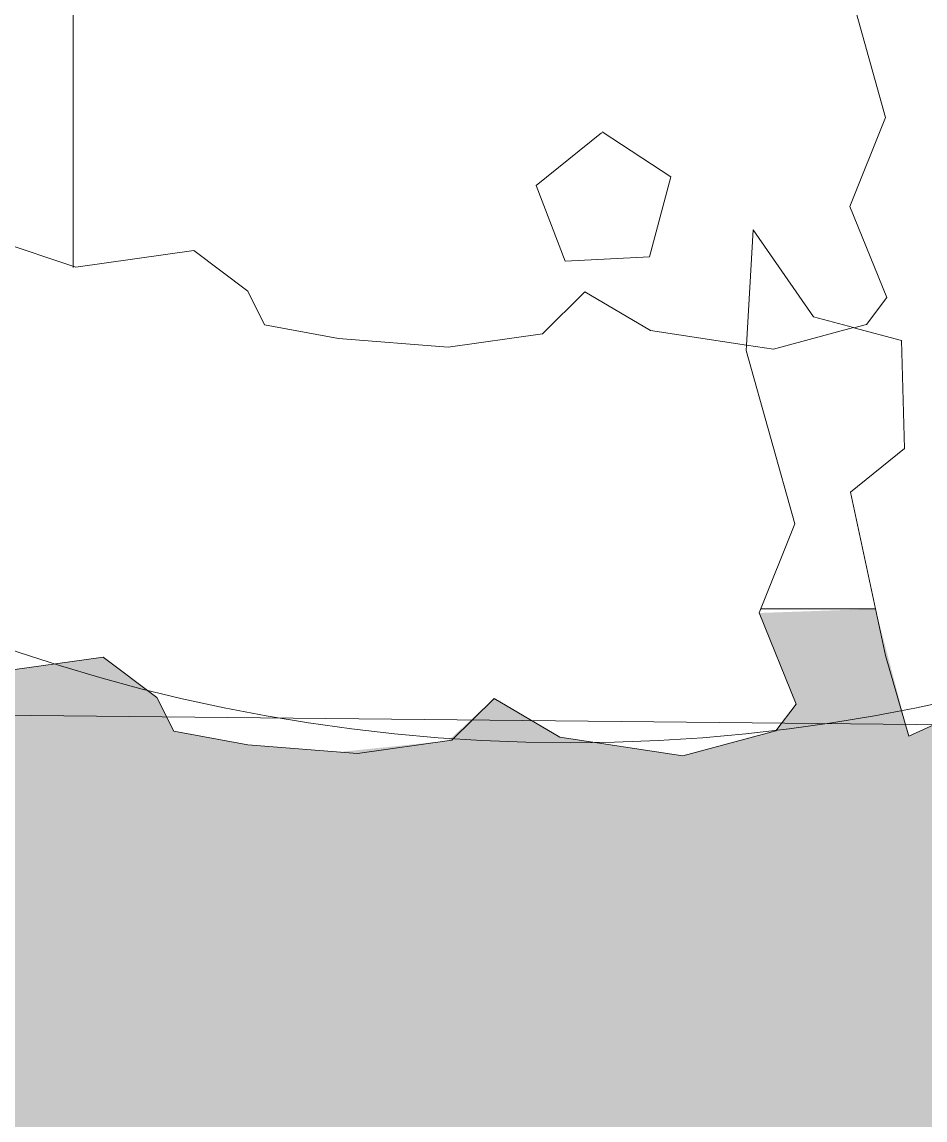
# Model space of a CAD drawing. Header units: metres. Extents: x 3856 to 4207, y -1118 to -691.
# Drawn here: x 3995.457 to 3997.223, y -968.227 to -966.079 of the extents above; entities that cross this region are included whole.
import ezdxf

# ---------------------------------------------------------------- set-up
doc = ezdxf.new("R2010")
doc.units = ezdxf.units.M
for name, color, linetype, lineweight in [('Floors', 7, 'Continuous', 9), ('Planting', 7, 'Continuous', 9), ('Surface Pattern', 7, 'Continuous', 9), ('Text Notes', 7, 'Continuous', 9)]:
    doc.layers.add(name, color=color, linetype=linetype, lineweight=lineweight)
doc.layers.add('ROA-E00-URB-A101-MASTER_PLAN cambio estaciomientos_dwg', color=7, linetype='Continuous', lineweight=9, true_color=0x767676)

# ---------------------------------------------------------------- blocks, each defined once
blk = doc.blocks.new('M_RPC Árbol - Caducifolio - Chopo de Lombardía - 12_2 metros-V104-IMPLANTACIÓN - KIT COMERCIAL')
at = {"layer": 'Planting'}
for p, q in [((0.4943, -1.7886), (0.5891, -2.128)), ((0.5891, -2.128), (0.5194, -2.3024)), ((0.0334, -2.158), (-0.0941, -2.2613)), ((0.1693, -2.2441), (0.0346, -2.1566)), ((0.1273, -2.4009), (0.1693, -2.2441)), ((-0.0941, -2.2613), (-0.0372, -2.4096)), ((0.5194, -2.3024), (0.5915, -2.4804)), ((0.3306, -2.3478), (0.3175, -2.5736)), ((0.4482, -2.5183), (0.3306, -2.3478)), ((-0.9948, -2.4212), (-1.1507, -2.3689)), ((-0.7639, -2.3887), (-0.9948, -2.4212)), ((-0.6585, -2.468), (-0.7639, -2.3887)), ((-0.0372, -2.4096), (0.1273, -2.4009)), ((-0.6257, -2.5339), (-0.6585, -2.468)), ((0.0011, -2.4693), (-0.0815, -2.5515)), ((0.1296, -2.5454), (0.0011, -2.4693)), ((0.5915, -2.4804), (0.5518, -2.5331)), ((-0.4806, -2.5606), (-0.6257, -2.5339)), ((0.5264, -2.5395), (0.4482, -2.5183)), ((0.5518, -2.5331), (0.5272, -2.5397)), ((-0.0815, -2.5515), (-0.2663, -2.5775)), ((0.3174, -2.574), (0.1296, -2.5454)), ((0.3701, -2.5817), (0.5264, -2.5395)), ((0.5272, -2.5397), (0.6203, -2.5649)), ((-0.2663, -2.5775), (-0.4806, -2.5606)), ((0.3169, -2.5841), (0.3174, -2.574)), ((0.3175, -2.5736), (0.3701, -2.5817)), ((0.6203, -2.5649), (0.6264, -2.7758)), ((0.4117, -2.9235), (0.3169, -2.5841)), ((0.6264, -2.7758), (0.5207, -2.8612)), ((0.5207, -2.8612), (0.5891, -3.1808)), ((0.342, -3.0979), (0.4117, -2.9235)), ((0.4141, -3.276), (0.342, -3.0979)), ((-1.1723, -3.2167), (-0.9413, -3.1842)), ((-0.9413, -3.1842), (-0.8359, -3.2635)), ((0.5891, -3.1808), (0.6349, -3.339)), ((0.6349, -3.339), (0.8562, -3.2373)), ((-0.8359, -3.2635), (-0.8031, -3.3294)), ((-0.2589, -3.347), (-0.1763, -3.2649)), ((-0.1763, -3.2649), (-0.0478, -3.3409)), ((0.3744, -3.3286), (0.4141, -3.276)), ((-0.8031, -3.3294), (-0.6581, -3.3561)), ((0.1928, -3.3776), (0.3744, -3.3286)), ((-0.4437, -3.373), (-0.2589, -3.347)), ((-0.0478, -3.3409), (0.1928, -3.3776)), ((-0.6581, -3.3561), (-0.4437, -3.373))]:
    blk.add_line(p, q, dxfattribs=at)
blk.add_arc((-0.0275, 0.0085), 3.3603, 180, 360, dxfattribs=at)
blk = doc.blocks.new('ROA-E00-URB-A101-MASTER_PLAN cambio estaciomientos_dwg-7942325-IMPLANTACIÓN - KIT COMERCIAL')
at = {"lineweight": 9}
blk.add_line((965.8423, 3995.5568), (966.5591, 3995.5568), dxfattribs=at)

msp = doc.modelspace()

# ---------------------------------------------------------------- hatches: boundary and pattern name
at = {"layer": 'Surface Pattern', "true_color": 0xcdcdcd}
msp.add_hatch(color=254, dxfattribs=at).paths.add_polyline_path([(3995.0322, -968.8273), (3999.1037, -968.8273), (3999.1098, -967.2273), (3997.8828, -967.2273), (3997.7529, -967.2799), (3997.6568, -967.3404), (3997.4129, -967.3747), (3997.1917, -967.4764), (3997.1264, -967.2273), (3996.8987, -967.2353), (3996.9709, -967.4133), (3996.9311, -967.4659), (3996.7496, -967.515), (3996.5089, -967.4782), (3996.3805, -967.4022), (3996.2905, -967.4854), (3996.0761, -967.5074), (3995.8987, -967.4934), (3995.7536, -967.4668), (3995.7208, -967.4009), (3995.6155, -967.3216), (3995.3845, -967.3541), (3995.1373, -967.2712), (3995.1286, -967.2388), (3993.6098, -967.2388), (3993.6098, -968.8273), (3994.6173, -968.8273)])

# ---------------------------------------------------------------- linework, layer by layer
at = {"layer": 'Floors'}
msp.add_line((3997.1264, -967.2273), (3996.9019, -967.2273), dxfattribs=at)
at = {"layer": 'Text Notes'}
msp.add_line((4039.8233, -967.8931), (3869.95, -966.1407), dxfattribs=at)

# ---------------------------------------------------------------- block references
at = {"layer": 'Planting'}
msp.add_blockref('M_RPC Árbol - Caducifolio - Chopo de Lombardía - 12_2 metros-V104-IMPLANTACIÓN - KIT COMERCIAL', (3996.5568, -964.1374), dxfattribs=at)
at = {"layer": 'ROA-E00-URB-A101-MASTER_PLAN cambio estaciomientos_dwg', "color": 7, "rotation": 269.9999999999999}
msp.add_blockref('ROA-E00-URB-A101-MASTER_PLAN cambio estaciomientos_dwg-7942325-IMPLANTACIÓN - KIT COMERCIAL', (0, 0), dxfattribs=at)

doc.saveas('drawing.dxf')
